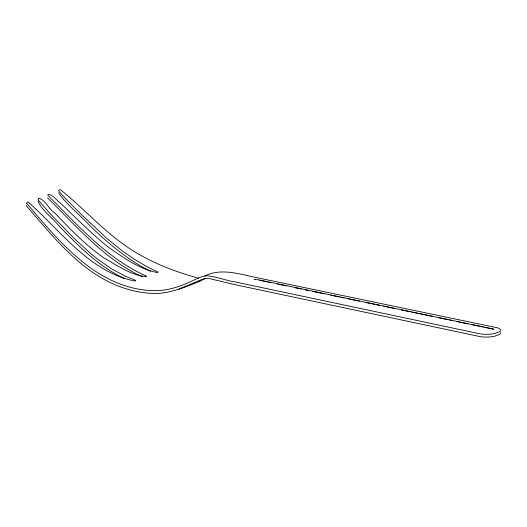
<?xml version="1.0" encoding="UTF-8"?>
<svg xmlns="http://www.w3.org/2000/svg" width="527" height="527" viewBox="0 0 527 527"><rect width="100%" height="100%" fill="white"/><g stroke="black" fill="none" stroke-linecap="round" stroke-linejoin="round"><path stroke-width="0.79" d="M38.063 201.294C42.206 210.859 52.357 217.572 58.859 225.787C78.385 245.872 98.621 266.451 124.332 278.506M26.646 205.365L26.35 205.84C52.931 236.261 79.485 270.773 118.272 286.095C128.957 290.054 140.156 292.9 151.585 293.361C168.475 294.409 184.331 287.281 199.726 281.425L205.201 278.427M58.53 192.75C66.791 204.865 79.873 214.832 90.025 225.8C108.173 243.395 127.804 259.923 150.524 271.313M204.726 275.983C219.173 268.684 236.136 272.9 251.036 276.458L497.528 327.807A13.781 3.663 2.4 0 1 497.099 332.57A13.781 3.663 2.4 0 1 480.914 334.026L235.839 282.083C225.964 280.634 216.584 276.543 206.689 275.799C200.794 276.22 195.589 279.429 190.293 281.78C178.08 287.518 164.72 291.405 151.111 290.581C96.454 287.742 59.189 241.55 26.462 203.086L27.878 201.815C60.987 230.806 89.412 272.268 135.301 281.102L135.683 280.614L135.064 280.147L125.156 276.108L112.211 269.205L98.391 259.745L91.033 253.843L75.394 239.594L50.678 214.285L39.143 201.176L38.115 199.318L38.583 198.165C45.421 199.568 48.754 209.443 54.61 212.829C70.012 228.797 85.394 245.088 103.72 257.769C116.493 264.949 131.737 275.957 146.578 276.484L146.427 276.135C106.902 258.625 77.785 225.082 47.687 195.194L48.708 194.377C53.589 195.372 56.613 200.313 60.447 203.119C76.263 218.112 91.481 233.81 108.615 247.341C123.45 257.736 139.793 269.33 157.823 272.643L157.942 271.991L148.449 267.492L136.104 260.358L122.257 250.911L106.803 238.408L81.547 214.68C74.722 207.875 67.864 201.097 61.343 193.995C60.341 192.81 56.257 189.015 60.664 189.931C81.527 206.459 99.623 226.821 121.236 242.664C144.102 259.897 171.216 270.654 198.607 278.23M178.956 289.106L202.216 279.303L205.761 278.566L209.285 278.552L235.721 284.83L480.802 336.773A13.781 3.663 2.4 0 0 496.981 335.324A13.781 3.663 2.4 0 0 500.479 332.656M199.166 281.168L199.726 281.425M254.291 279.462L258.434 279.778L493.759 329.177L484.912 327.333M254.969 279.488L255.602 279.547M259.646 280.364L266.082 281.701M267.69 282.037L270.911 282.709M277.347 284.053L286.194 285.897M295.041 287.742L301.477 289.086M305.502 289.922L308.723 290.594M312.742 291.431L324.006 293.783M330.442 295.127L339.289 296.971M340.903 297.307L344.118 297.972M348.143 298.816L359.407 301.161M365.843 302.505L374.69 304.349M376.298 304.685L379.519 305.357M383.537 306.194L394.802 308.545M401.238 309.883L410.092 311.734M411.699 312.063L417.331 313.242M418.939 313.578L432.614 316.431M439.05 317.768L447.904 319.612M449.511 319.948L452.733 320.62M456.751 321.463L468.016 323.809M472.04 324.645L483.299 326.997M142.455 276.873C104.524 259.436 76.85 226.564 47.575 197.948"/></g></svg>
